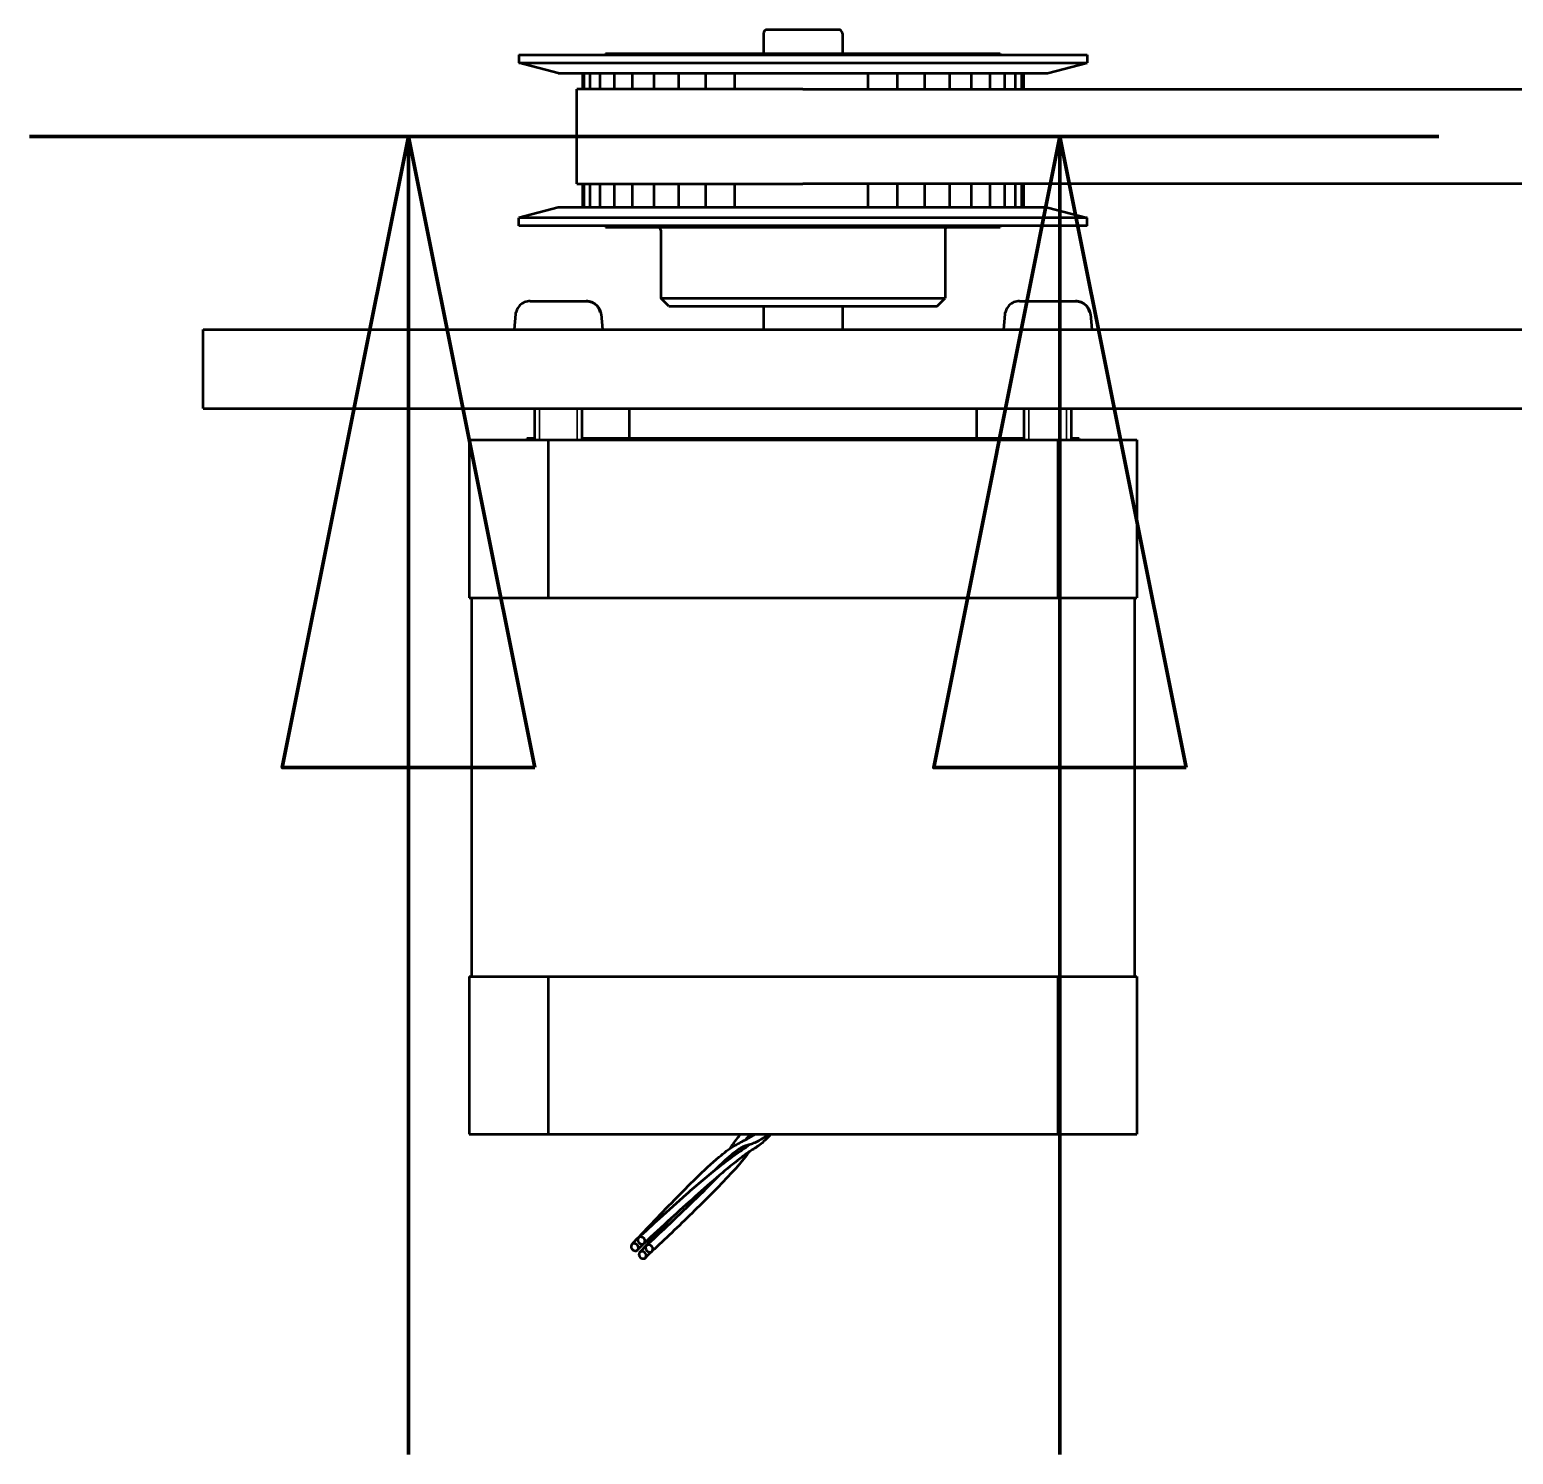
# Model space of a CAD drawing. Header units: millimetres. Extents: x 0 to 6720, y 0 to 4752.
# Drawn here: x 2626.5 to 2720.5, y 4138.1 to 4228.4 of the extents above; entities that cross this region are included whole.
import ezdxf

# ---------------------------------------------------------------- set-up
doc = ezdxf.new("R2010")
doc.units = ezdxf.units.MM
doc.header["$LTSCALE"] = 16
doc.linetypes.add('CHAIN', pattern=[0.3543, 0.2362, -0.0295, 0.0591, -0.0295])
for name, color, linetype, lineweight in [('Linia przekroju (ISO)', 7, 'CHAIN', 70), ('Widoczne (ISO)', 7, 'Continuous', 50), ('Widoczne wąskie (ISO)', 7, 'Continuous', 35)]:
    doc.layers.add(name, color=color, linetype=linetype, lineweight=lineweight)

# ---------------------------------------------------------------- blocks, each defined once
blk = doc.blocks.new('2dTransPrzekrój4')
at = {"layer": 'Linia przekroju (ISO)', "linetype": 'CHAIN', "ltscale": 6.199977}
blk.add_line((164.1587, 263.8522), (169.7383, 263.8522), dxfattribs=at)
at = {"layer": 'Linia przekroju (ISO)', "linetype": 'Continuous', "lineweight": 140}
blk.add_line((164.1587, 263.8522), (169.7383, 263.8522), dxfattribs=at)
at = {"layer": 'Linia przekroju (ISO)', "linetype": 'Continuous'}
for p, q in [((165.6587, 263.8522), (165.1587, 261.3522)), ((165.6587, 261.3522), (165.6587, 263.8522)), ((166.1587, 261.3522), (165.6587, 263.8522)), ((168.2383, 263.8522), (167.7383, 261.3522)), ((168.2383, 261.3522), (168.2383, 263.8522)), ((168.7383, 261.3522), (168.2383, 263.8522)), ((165.1587, 261.3522), (166.1587, 261.3522)), ((165.6587, 258.632), (165.6587, 261.3522)), ((167.7383, 261.3522), (168.7383, 261.3522)), ((168.2383, 258.632), (168.2383, 261.3522))]:
    blk.add_line(p, q, dxfattribs=at)
at = {"layer": 'Linia przekroju (ISO)', "linetype": 'Continuous', "flags": 128}
for points in [[(166.1587, 261.3522), (165.6587, 263.8522), (165.1587, 261.3522), (166.1587, 261.3522)], [(168.7383, 261.3522), (168.2383, 263.8522), (167.7383, 261.3522), (168.7383, 261.3522)]]:
    blk.add_lwpolyline(points, dxfattribs=at)
at = {"layer": 'Linia przekroju (ISO)'}
for points in [[(166.1587, 261.3522), (165.6587, 263.8522), (165.1587, 261.3522), (166.1587, 261.3522)], [(168.7383, 261.3522), (168.2383, 263.8522), (167.7383, 261.3522), (168.7383, 261.3522)]]:
    blk.add_solid(points, dxfattribs=at)

msp = doc.modelspace()

# ---------------------------------------------------------------- linework, layer by layer
at = {"layer": 'Widoczne (ISO)'}
for p, q in [((2673.03, 4228.15), (2673.03, 4226.884)), ((2677.78, 4228.4), (2673.28, 4228.4)), ((2678.03, 4228.15), (2678.03, 4226.884)), ((2657.53, 4226.804), (2693.53, 4226.804)), ((2657.53, 4226.804), (2657.53, 4226.304)), ((2657.53, 4226.304), (2693.53, 4226.304)), ((2660.03, 4225.634), (2657.53, 4226.304)), ((2663.03, 4226.884), (2688.03, 4226.884)), ((2663.03, 4226.884), (2663.03, 4226.804)), ((2688.03, 4226.884), (2688.03, 4226.804)), ((2691.03, 4225.634), (2693.53, 4226.304)), ((2693.53, 4226.804), (2693.53, 4226.304)), ((2660.03, 4225.634), (2691.03, 4225.634)), ((2661.555, 4225.634), (2661.555, 4224.634)), ((2661.651, 4225.634), (2661.651, 4224.634)), ((2662.022, 4225.634), (2662.022, 4224.634)), ((2662.667, 4225.634), (2662.667, 4224.634)), ((2663.572, 4225.634), (2663.572, 4224.634)), ((2664.718, 4225.634), (2664.718, 4224.634)), ((2666.082, 4225.634), (2666.082, 4224.634)), ((2667.636, 4225.634), (2667.636, 4224.634)), ((2669.349, 4225.634), (2669.349, 4224.634)), ((2671.186, 4225.634), (2671.186, 4224.634)), ((2679.651, 4225.634), (2679.651, 4224.634)), ((2681.5, 4225.634), (2681.5, 4224.634)), ((2683.229, 4225.634), (2683.229, 4224.634)), ((2684.804, 4225.634), (2684.804, 4224.634)), ((2686.192, 4225.634), (2686.192, 4224.634)), ((2687.365, 4225.634), (2687.365, 4224.634)), ((2688.299, 4225.634), (2688.299, 4224.634)), ((2688.975, 4225.634), (2688.975, 4224.634)), ((2689.38, 4225.634), (2689.38, 4224.634)), ((2689.505, 4225.634), (2689.505, 4224.634)), ((2675.529, 4224.634), (2661.195, 4224.634)), ((2661.195, 4218.634), (2661.195, 4224.634)), ((2675.529, 4224.634), (2962.958, 4224.634)), ((2661.195, 4218.634), (2675.529, 4218.634)), ((2661.555, 4218.634), (2661.555, 4217.134)), ((2661.651, 4218.634), (2661.651, 4217.134)), ((2662.022, 4218.634), (2662.022, 4217.134)), ((2662.667, 4218.634), (2662.667, 4217.134)), ((2663.572, 4218.634), (2663.572, 4217.134)), ((2664.718, 4218.634), (2664.718, 4217.134)), ((2666.082, 4218.634), (2666.082, 4217.134)), ((2667.636, 4218.634), (2667.636, 4217.134)), ((2669.349, 4218.634), (2669.349, 4217.134)), ((2671.186, 4218.634), (2671.186, 4217.134)), ((2962.958, 4218.634), (2675.529, 4218.634)), ((2679.651, 4218.634), (2679.651, 4217.134)), ((2681.5, 4218.634), (2681.5, 4217.134)), ((2683.229, 4218.634), (2683.229, 4217.134)), ((2684.804, 4218.634), (2684.804, 4217.134)), ((2686.192, 4218.634), (2686.192, 4217.134)), ((2687.365, 4218.634), (2687.365, 4217.134)), ((2688.299, 4218.634), (2688.299, 4217.134)), ((2688.975, 4218.634), (2688.975, 4217.134)), ((2689.38, 4218.634), (2689.38, 4217.134)), ((2689.505, 4218.634), (2689.505, 4217.134)), ((2660.03, 4217.134), (2657.53, 4216.465)), ((2691.03, 4217.134), (2660.03, 4217.134)), ((2691.03, 4217.134), (2693.53, 4216.465)), ((2693.53, 4216.465), (2657.53, 4216.465)), ((2657.53, 4215.965), (2657.53, 4216.465)), ((2693.53, 4215.965), (2657.53, 4215.965)), ((2663.03, 4215.965), (2663.03, 4215.884)), ((2663.03, 4215.884), (2688.03, 4215.884)), ((2666.53, 4215.684), (2666.53, 4211.384)), ((2684.53, 4215.684), (2684.53, 4211.384)), ((2688.03, 4215.965), (2688.03, 4215.884)), ((2693.53, 4215.965), (2693.53, 4216.465)), ((2658.251, 4211.2), (2661.798, 4211.2)), ((2661.798, 4211.2), (2661.809, 4211.2)), ((2666.53, 4211.384), (2684.53, 4211.384)), ((2667.03, 4210.884), (2666.53, 4211.384)), ((2684.03, 4210.884), (2684.53, 4211.384)), ((2689.252, 4211.2), (2692.798, 4211.2)), ((2692.798, 4211.2), (2692.808, 4211.2)), ((2657.316, 4210.379), (2657.23, 4209.4)), ((2657.335, 4210.5), (2657.359, 4210.5)), ((2662.69, 4210.5), (2662.725, 4210.5)), ((2662.744, 4210.379), (2662.83, 4209.4)), ((2667.03, 4210.884), (2684.03, 4210.884)), ((2673.03, 4210.884), (2673.03, 4209.4)), ((2678.03, 4210.884), (2678.03, 4209.4)), ((2688.316, 4210.379), (2688.23, 4209.4)), ((2688.335, 4210.5), (2688.36, 4210.5)), ((2693.69, 4210.5), (2693.725, 4210.5)), ((2693.744, 4210.379), (2693.83, 4209.4)), ((2637.53, 4209.4), (2747.907, 4209.4)), ((2637.53, 4204.4), (2637.53, 4209.4)), ((2637.53, 4204.4), (2737.53, 4204.4)), ((2658.53, 4204.4), (2658.53, 4202.4)), ((2661.53, 4204.4), (2661.53, 4202.4)), ((2664.53, 4204.4), (2664.53, 4202.5)), ((2686.53, 4204.4), (2686.53, 4202.5)), ((2689.53, 4204.4), (2689.53, 4202.4)), ((2692.53, 4204.4), (2692.53, 4202.4)), ((2654.38, 4202.4), (2654.38, 4192.4)), ((2654.38, 4202.4), (2659.38, 4202.4)), ((2658.53, 4202.5), (2658.03, 4202.5)), ((2658.03, 4202.5), (2658.03, 4202.4)), ((2659.38, 4202.4), (2659.38, 4192.4)), ((2659.38, 4202.4), (2691.68, 4202.4)), ((2689.53, 4202.5), (2661.53, 4202.5)), ((2691.68, 4202.4), (2691.68, 4192.4)), ((2691.68, 4202.4), (2696.68, 4202.4)), ((2693.03, 4202.5), (2692.53, 4202.5)), ((2693.03, 4202.5), (2693.03, 4202.4)), ((2696.68, 4202.4), (2696.68, 4192.4)), ((2654.38, 4192.4), (2659.38, 4192.4)), ((2654.53, 4192.4), (2654.53, 4168.4)), ((2659.38, 4192.4), (2691.68, 4192.4)), ((2691.68, 4192.4), (2696.68, 4192.4)), ((2696.53, 4192.4), (2696.53, 4168.4)), ((2654.38, 4168.4), (2659.38, 4168.4)), ((2654.38, 4168.4), (2654.38, 4158.4)), ((2659.38, 4168.4), (2691.68, 4168.4)), ((2659.38, 4168.4), (2659.38, 4158.4)), ((2691.68, 4168.4), (2696.68, 4168.4)), ((2691.68, 4168.4), (2691.68, 4158.4)), ((2696.68, 4168.4), (2696.68, 4158.4)), ((2654.38, 4158.4), (2659.38, 4158.4)), ((2659.38, 4158.4), (2691.68, 4158.4)), ((2691.68, 4158.4), (2696.68, 4158.4))]:
    msp.add_line(p, q, dxfattribs=at)
for centre, radius, start, end in [((2673.28, 4228.15), 0.25, 90, 180), ((2677.78, 4228.15), 0.25, 0, 90), ((2666.33, 4215.684), 0.2, 0, 90), ((2684.73, 4215.684), 0.2, 90, 180), ((2658.212, 4210.3), 0.9, 167.16041, 175), ((2661.848, 4210.3), 0.9, 5, 12.83959), ((2689.212, 4210.3), 0.9, 167.16041, 175), ((2692.848, 4210.3), 0.9, 5, 12.83959)]:
    msp.add_arc(centre, radius, start, end, dxfattribs=at)
for centre, major_axis in [((2665.292, 4151.663), (-0.178, 0.178)), ((2665.292, 4151.663), (0.178, -0.178)), ((2664.874, 4151.244), (-0.178, 0.178)), ((2664.874, 4151.244), (0.178, -0.178)), ((2665.374, 4150.744), (-0.178, 0.178)), ((2665.374, 4150.744), (0.178, -0.178)), ((2665.792, 4151.163), (-0.178, 0.178)), ((2665.792, 4151.163), (0.178, -0.178))]:
    msp.add_ellipse(centre, major_axis=major_axis, ratio=0.837156, start_param=5.497787, end_param=8.63938, dxfattribs=at)
for points, knots in [([(2658.251, 4211.2), (2658.137, 4211.2), (2658.003, 4211.174), (2657.793, 4211.088), (2657.681, 4211.014), (2657.522, 4210.856), (2657.448, 4210.746), (2657.387, 4210.599), (2657.371, 4210.551), (2657.359, 4210.5)], [0.4072308, 0.4072308, 0.4072308, 0.4072308, 0.4414823, 0.4414823, 0.4751695, 0.4751695, 0.5085233, 0.5085233, 0.5227387, 0.5227387, 0.5227387, 0.5227387]), ([(2662.69, 4210.5), (2662.678, 4210.551), (2662.662, 4210.599), (2662.601, 4210.746), (2662.527, 4210.856), (2662.368, 4211.014), (2662.256, 4211.088), (2662.046, 4211.174), (2661.912, 4211.2), (2661.798, 4211.2)], [0.0189523, 0.0189523, 0.0189523, 0.0189523, 0.0331677, 0.0331677, 0.0665215, 0.0665215, 0.1002087, 0.1002087, 0.1344602, 0.1344602, 0.1344602, 0.1344602]), ([(2661.809, 4211.2), (2661.923, 4211.2), (2662.057, 4211.174), (2662.267, 4211.088), (2662.379, 4211.014), (2662.538, 4210.856), (2662.612, 4210.746), (2662.673, 4210.599), (2662.689, 4210.551), (2662.701, 4210.5)], [0.4072308, 0.4072308, 0.4072308, 0.4072308, 0.4414823, 0.4414823, 0.4751695, 0.4751695, 0.5085233, 0.5085233, 0.5227387, 0.5227387, 0.5227387, 0.5227387]), ([(2689.252, 4211.2), (2689.138, 4211.2), (2689.003, 4211.174), (2688.794, 4211.088), (2688.681, 4211.014), (2688.523, 4210.856), (2688.448, 4210.746), (2688.387, 4210.599), (2688.371, 4210.551), (2688.36, 4210.5)], [0.4072308, 0.4072308, 0.4072308, 0.4072308, 0.4414823, 0.4414823, 0.4751695, 0.4751695, 0.5085233, 0.5085233, 0.5227387, 0.5227387, 0.5227387, 0.5227387]), ([(2693.69, 4210.5), (2693.679, 4210.551), (2693.663, 4210.599), (2693.602, 4210.746), (2693.527, 4210.856), (2693.369, 4211.014), (2693.256, 4211.088), (2693.047, 4211.174), (2692.912, 4211.2), (2692.798, 4211.2)], [0.0189523, 0.0189523, 0.0189523, 0.0189523, 0.0331677, 0.0331677, 0.0665215, 0.0665215, 0.1002087, 0.1002087, 0.1344602, 0.1344602, 0.1344602, 0.1344602]), ([(2692.808, 4211.2), (2692.922, 4211.2), (2693.057, 4211.174), (2693.266, 4211.088), (2693.378, 4211.014), (2693.537, 4210.856), (2693.612, 4210.746), (2693.673, 4210.599), (2693.689, 4210.551), (2693.7, 4210.5)], [0.4072308, 0.4072308, 0.4072308, 0.4072308, 0.4414823, 0.4414823, 0.4751695, 0.4751695, 0.5085233, 0.5085233, 0.5227387, 0.5227387, 0.5227387, 0.5227387]), ([(2670.913, 4157.499), (2670.975, 4157.588), (2671.038, 4157.677), (2671.196, 4157.898), (2671.292, 4158.03), (2671.452, 4158.241), (2671.517, 4158.323), (2671.58, 4158.4)], [0.8825089, 0.8825089, 0.8825089, 0.8825089, 0.9150912, 0.9150912, 0.9642504, 0.9642504, 0.9975263, 0.9975263, 0.9975263, 0.9975263]), ([(2671.582, 4157.89), (2671.716, 4157.959), (2671.852, 4158.027), (2672.087, 4158.156), (2672.192, 4158.218), (2672.36, 4158.319), (2672.426, 4158.36), (2672.49, 4158.4)], [0, 0, 0, 0, 0.0451913, 0.0451913, 0.0860172, 0.0860172, 0.112917, 0.112917, 0.112917, 0.112917]), ([(2673.379, 4158.4), (2673.248, 4158.306), (2673.114, 4158.215), (2672.816, 4158.031), (2672.651, 4157.938), (2672.383, 4157.813), (2672.287, 4157.773), (2672.136, 4157.726), (2672.084, 4157.713), (2672.008, 4157.695), (2671.982, 4157.689), (2671.933, 4157.677), (2671.911, 4157.671), (2671.889, 4157.664)], [0.6525863, 0.6525863, 0.6525863, 0.6525863, 0.7071065, 0.7071065, 0.7693651, 0.7693651, 0.8014962, 0.8014962, 0.8175244, 0.8175244, 0.8257114, 0.8257114, 0.8344829, 0.8344829, 0.8344829, 0.8344829]), ([(2673.492, 4158.4), (2673.464, 4158.368), (2673.435, 4158.336), (2673.225, 4158.103), (2673.024, 4157.9), (2672.792, 4157.726)], [0.5454572, 0.5454572, 0.5454572, 0.5454572, 0.5594707, 0.5594707, 0.6478502, 0.6478502, 0.6478502, 0.6478502]), ([(2664.692, 4151.418), (2665.088, 4151.84), (2665.516, 4152.293), (2666.426, 4153.245), (2666.914, 4153.751), (2668.318, 4155.184), (2669.225, 4156.115), (2670.529, 4157.22), (2670.85, 4157.476), (2671.321, 4157.755), (2671.451, 4157.823), (2671.582, 4157.89)], [0, 0, 0, 0, 0.1877734, 0.1877734, 0.3969332, 0.3969332, 0.7912268, 0.7912268, 0.9123389, 0.9123389, 0.9564318, 0.9564318, 0.9564318, 0.9564318]), ([(2665.119, 4151.845), (2665.55, 4152.247), (2666.008, 4152.67), (2667.024, 4153.596), (2667.587, 4154.102), (2668.836, 4155.198), (2669.527, 4155.789), (2670.604, 4156.641), (2670.977, 4156.922), (2671.535, 4157.315), (2671.721, 4157.438), (2671.975, 4157.617), (2672.045, 4157.668), (2672.115, 4157.721)], [0, 0, 0, 0, 0.1859858, 0.1859858, 0.4125786, 0.4125786, 0.685649, 0.685649, 0.8246028, 0.8246028, 0.8947038, 0.8947038, 0.9211664, 0.9211664, 0.9211664, 0.9211664]), ([(2672.792, 4157.726), (2672.592, 4157.577), (2672.37, 4157.448), (2671.956, 4157.168), (2671.757, 4157.022), (2671.113, 4156.53), (2670.676, 4156.169), (2669.198, 4154.911), (2668.181, 4153.987), (2666.59, 4152.527), (2666.006, 4151.985), (2665.466, 4151.481)], [0, 0, 0, 0, 0.0757419, 0.0757419, 0.1506721, 0.1506721, 0.3199863, 0.3199863, 0.7328761, 0.7328761, 0.9678265, 0.9678265, 0.9678265, 0.9678265]), ([(2671.889, 4157.664), (2671.819, 4157.642), (2671.741, 4157.606), (2671.601, 4157.529), (2671.538, 4157.49), (2671.347, 4157.363), (2671.22, 4157.267), (2670.761, 4156.899), (2670.444, 4156.605), (2670.047, 4156.226), (2669.963, 4156.145), (2669.878, 4156.063)], [0, 0, 0, 0, 0.0277306, 0.0277306, 0.0501898, 0.0501898, 0.0978364, 0.0978364, 0.2280335, 0.2280335, 0.2635283, 0.2635283, 0.2635283, 0.2635283]), ([(2671.606, 4157.362), (2671.633, 4157.401), (2671.66, 4157.441), (2671.718, 4157.527), (2671.749, 4157.574), (2671.78, 4157.622)], [0.85919502, 0.85919502, 0.85919502, 0.85919502, 0.87385791, 0.87385791, 0.89081543, 0.89081543, 0.89081543, 0.89081543]), ([(2672.099, 4157.265), (2671.997, 4157.118), (2671.891, 4156.976), (2671.52, 4156.508), (2671.237, 4156.191), (2670.163, 4155.032), (2669.335, 4154.214), (2667.655, 4152.574), (2666.764, 4151.724), (2665.966, 4150.98)], [0.1775093, 0.1775093, 0.1775093, 0.1775093, 0.2315384, 0.2315384, 0.3596759, 0.3596759, 0.7075792, 0.7075792, 1.0646362, 1.0646362, 1.0646362, 1.0646362]), ([(2665.619, 4151.345), (2666.034, 4151.731), (2666.478, 4152.148), (2667.474, 4153.091), (2668.032, 4153.624), (2669.149, 4154.705), (2669.714, 4155.256), (2670.261, 4155.816)], [0, 0, 0, 0, 0.1844744, 0.1844744, 0.4153234, 0.4153234, 0.6508611, 0.6508611, 0.6508611, 0.6508611]), ([(2665.192, 4150.918), (2665.575, 4151.327), (2665.991, 4151.774), (2666.676, 4152.514), (2666.945, 4152.806), (2667.214, 4153.1)], [0, 0, 0, 0, 0.1879613, 0.1879613, 0.3073941, 0.3073941, 0.3073941, 0.3073941])]:
    msp.add_open_spline(points, degree=3, knots=knots, dxfattribs=at)
for points in [[(2672.212, 4158.4), (2672.17, 4158.361), (2672.127, 4158.319), (2672.084, 4158.273)], [(2672.123, 4158.178), (2672.167, 4158.253), (2672.21, 4158.328), (2672.251, 4158.4)], [(2671.406, 4157.401), (2671.323, 4157.284), (2671.24, 4157.165), (2671.156, 4157.047)], [(2672.084, 4158.273), (2672.022, 4158.208), (2671.956, 4158.132), (2671.888, 4158.048)], [(2670.144, 4155.716), (2670.114, 4155.679), (2670.084, 4155.643), (2670.055, 4155.606)], [(2665.407, 4151.444), (2665.287, 4151.317), (2665.17, 4151.192), (2665.055, 4151.07)], [(2665.903, 4150.943), (2665.785, 4150.816), (2665.669, 4150.691), (2665.555, 4150.57)]]:
    msp.add_open_spline(points, degree=3, dxfattribs=at)
at = {"layer": 'Widoczne wąskie (ISO)'}
for p, q in [((2658.831, 4204.4), (2658.831, 4202.4)), ((2661.229, 4202.4), (2661.229, 4204.4)), ((2689.831, 4204.4), (2689.831, 4202.4)), ((2692.229, 4202.4), (2692.229, 4204.4))]:
    msp.add_line(p, q, dxfattribs=at)

# ---------------------------------------------------------------- block references
at = {"layer": 'Linia przekroju (ISO)', "xscale": 16, "yscale": 16, "zscale": 16}
msp.add_blockref('2dTransPrzekrój4', (0, 0), dxfattribs=at)

doc.saveas('drawing.dxf')
